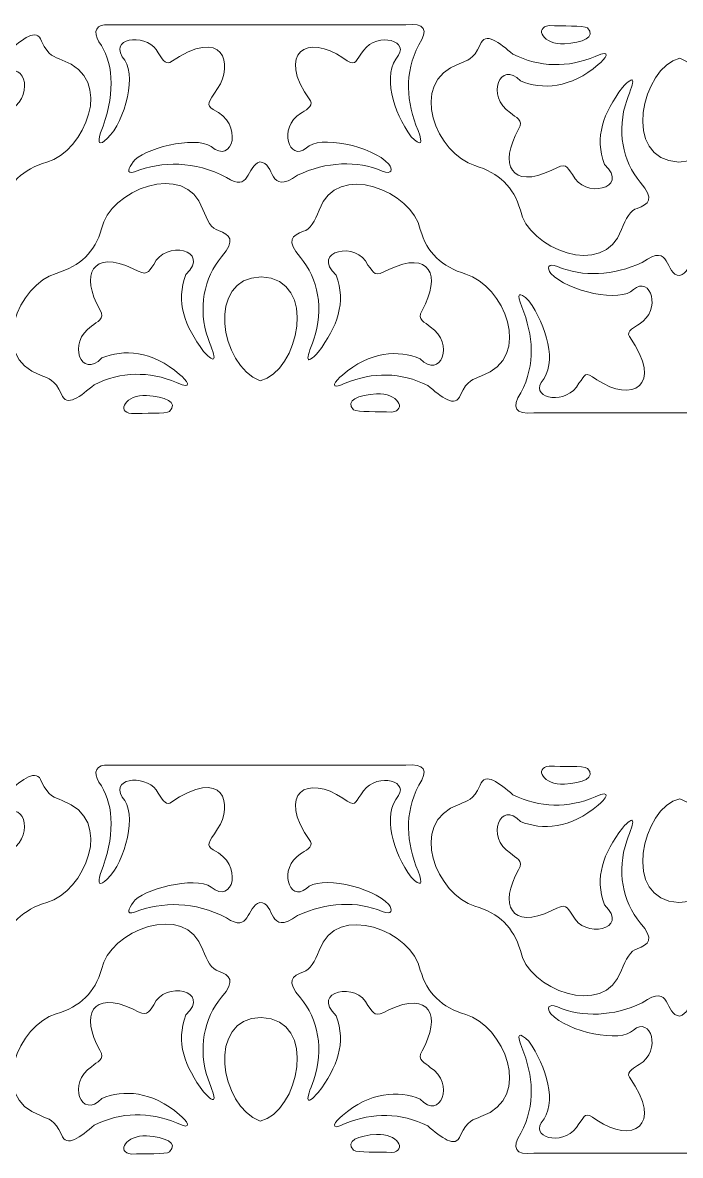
# Model space of a CAD drawing. Header units: centimetres. Extents: x -120 to 120, y -26 to 26.
# Drawn here: x 32.3 to 62.4, y -25.9 to 25.9 of the extents above; entities that cross this region are included whole.
import ezdxf

# ---------------------------------------------------------------- set-up
doc = ezdxf.new("R2010")
doc.units = ezdxf.units.CM
doc.header["$MEASUREMENT"] = 0
doc.layers.add('layer 1', color=7, linetype='Continuous')

msp = doc.modelspace()

# ---------------------------------------------------------------- linework, layer by layer
at = {"layer": 'layer 1', "color": 114, "lineweight": 9}
for points, knots in [([(26.50008, 22.47562), (26.96903, 21.1006), (26.69496, 19.69174), (25.87952, 18.72826), (25.87952, 18.72826), (25.21614, 17.95389), (25.5031, 17.73235), (26.01758, 17.53562), (26.01758, 17.53562), (26.33195, 17.46063), (26.55012, 17.05778), (26.74133, 16.56311), (26.74133, 16.56311), (27.51466, 14.28228), (31.05337, 15.71296), (31.37133, 17.45812), (31.37133, 17.45812), (31.68429, 18.52005), (32.33919, 19.15897), (33.45258, 19.49062), (33.45258, 19.49062), (35.14327, 19.9707), (36.62302, 23.29024), (34.14508, 24.15562), (34.14508, 24.15562), (33.79008, 24.31812), (33.53848, 24.31592), (33.20633, 25.01312), (33.20633, 25.01312), (32.98916, 25.66292), (32.32112, 25.09531), (31.71095, 24.5859), (31.71095, 24.5859), (30.46881, 23.97175), (29.21131, 23.96243), (27.93845, 24.4809), (27.93845, 24.4809), (27.12794, 24.87677), (27.48281, 24.34712), (27.80469, 24.11233), (27.80469, 24.11233), (29.05336, 23.01915), (30.38086, 22.94934), (31.36258, 23.36062), (31.36258, 23.36062), (32.30325, 24.36645), (32.97134, 22.6408), (31.82758, 21.90812), (31.82758, 21.90812), (31.60008, 21.67354), (31.17805, 21.60927), (31.45008, 21.15062), (31.45008, 21.15062), (32.35622, 19.56162), (31.81508, 18.38062), (29.92508, 19.28312), (29.92508, 19.28312), (29.24613, 19.6523), (29.27758, 19.45062), (28.97633, 19.07937), (28.97633, 19.07937), (28.49706, 17.95847), (26.32322, 18.41382), (27.51508, 19.54312), (27.51508, 19.54312), (27.98723, 20.79749), (27.57663, 21.89616), (26.70008, 23.06062), (26.70008, 23.06062), (26.11006, 23.69369), (26.1044, 23.46052), (26.50008, 22.47562)], [0, 0, 0, 0, 0.05263158, 0.05263158, 0.05263158, 0.05263158, 0.10526316, 0.10526316, 0.10526316, 0.10526316, 0.15789474, 0.15789474, 0.15789474, 0.15789474, 0.21052632, 0.21052632, 0.21052632, 0.21052632, 0.26315789, 0.26315789, 0.26315789, 0.26315789, 0.31578947, 0.31578947, 0.31578947, 0.31578947, 0.36842105, 0.36842105, 0.36842105, 0.36842105, 0.42105263, 0.42105263, 0.42105263, 0.42105263, 0.47368421, 0.47368421, 0.47368421, 0.47368421, 0.52631579, 0.52631579, 0.52631579, 0.52631579, 0.57894737, 0.57894737, 0.57894737, 0.57894737, 0.63157895, 0.63157895, 0.63157895, 0.63157895, 0.68421053, 0.68421053, 0.68421053, 0.68421053, 0.73684211, 0.73684211, 0.73684211, 0.73684211, 0.78947368, 0.78947368, 0.78947368, 0.78947368, 0.84210526, 0.84210526, 0.84210526, 0.84210526, 0.89473684, 0.89473684, 0.89473684, 0.89473684, 1, 1, 1, 1]), ([(50.44134, 20.93049), (50.68439, 20.29746), (50.58503, 20.19515), (50.11759, 20.64924), (50.11759, 20.64924), (49.30559, 21.78264), (48.78074, 23.49105), (49.54759, 24.37924), (49.54759, 24.37924), (50.01397, 25.13406), (48.36334, 25.45366), (47.82519, 24.41758), (47.82519, 24.41758), (47.50509, 24.05174), (47.62129, 23.82969), (46.99884, 24.25674), (46.99884, 24.25674), (45.41601, 25.34269), (43.90054, 24.55298), (45.51009, 22.28799), (45.51009, 22.28799), (45.67733, 22.04085), (45.24508, 21.83173), (45.06259, 21.71674), (45.06259, 21.71674), (44.01281, 21.05524), (44.53791, 19.47833), (45.33009, 20.13424), (45.33009, 20.13424), (45.87768, 20.75275), (48.35095, 20.22485), (49.10259, 19.39674), (49.10259, 19.39674), (49.2988, 19.15396), (49.24666, 18.90259), (48.80509, 19.07924), (48.80509, 19.07924), (47.6555, 19.56367), (46.24793, 19.52136), (44.92759, 18.89174), (44.92759, 18.89174), (43.5483, 17.91786), (43.93542, 19.47322), (43.19759, 19.49674), (43.19759, 19.49674), (42.57737, 19.30015), (42.74043, 18.06136), (41.67509, 18.78924), (41.67509, 18.78924), (40.19478, 19.55052), (38.74966, 19.54428), (37.46759, 19.04674), (37.46759, 19.04674), (37.0563, 18.92967), (37.17227, 19.19088), (37.40009, 19.49674), (37.40009, 19.49674), (37.78928, 20.08193), (40.21817, 20.72543), (40.97009, 20.19549), (40.97009, 20.19549), (41.95628, 19.3396), (42.49588, 21.24718), (41.06259, 21.89424), (41.06259, 21.89424), (40.73996, 22.12432), (40.81943, 22.19253), (41.26634, 22.85674), (41.26634, 22.85674), (41.99684, 23.94242), (41.57294, 25.76924), (39.07259, 24.03924), (39.07259, 24.03924), (38.86712, 23.95564), (38.70884, 24.24049), (38.54509, 24.49299), (38.54509, 24.49299), (38.17306, 25.32256), (36.34765, 25.298), (36.89259, 24.30674), (36.89259, 24.30674), (37.62192, 23.59118), (37.04836, 21.36806), (36.20759, 20.56174), (36.20759, 20.56174), (35.85065, 20.22887), (35.75149, 20.31637), (35.91009, 20.82424), (35.91009, 20.82424), (36.56062, 22.49228), (36.53106, 23.88716), (35.94259, 24.82174), (35.94259, 24.82174), (35.58967, 25.28496), (35.59059, 25.73276), (36.09259, 25.76924), (36.09259, 25.76924), (36.09259, 25.76924), (49.88033, 25.76924), (49.88033, 25.76924), (49.88033, 25.76924), (50.74164, 25.86629), (50.93132, 25.52705), (50.47509, 24.85424), (50.47509, 24.85424), (49.79895, 23.54217), (49.90169, 22.23495), (50.44134, 20.93049)], [0, 0, 0, 0, 0.03571429, 0.03571429, 0.03571429, 0.03571429, 0.07142857, 0.07142857, 0.07142857, 0.07142857, 0.10714286, 0.10714286, 0.10714286, 0.10714286, 0.14285714, 0.14285714, 0.14285714, 0.14285714, 0.17857143, 0.17857143, 0.17857143, 0.17857143, 0.21428571, 0.21428571, 0.21428571, 0.21428571, 0.25, 0.25, 0.25, 0.25, 0.28571429, 0.28571429, 0.28571429, 0.28571429, 0.32142857, 0.32142857, 0.32142857, 0.32142857, 0.35714286, 0.35714286, 0.35714286, 0.35714286, 0.39285714, 0.39285714, 0.39285714, 0.39285714, 0.42857143, 0.42857143, 0.42857143, 0.42857143, 0.46428571, 0.46428571, 0.46428571, 0.46428571, 0.5, 0.5, 0.5, 0.5, 0.53571429, 0.53571429, 0.53571429, 0.53571429, 0.57142857, 0.57142857, 0.57142857, 0.57142857, 0.60714286, 0.60714286, 0.60714286, 0.60714286, 0.64285714, 0.64285714, 0.64285714, 0.64285714, 0.67857143, 0.67857143, 0.67857143, 0.67857143, 0.71428571, 0.71428571, 0.71428571, 0.71428571, 0.75, 0.75, 0.75, 0.75, 0.78571429, 0.78571429, 0.78571429, 0.78571429, 0.82142857, 0.82142857, 0.82142857, 0.82142857, 0.85714286, 0.85714286, 0.85714286, 0.85714286, 0.89285714, 0.89285714, 0.89285714, 0.89285714, 0.92857143, 0.92857143, 0.92857143, 0.92857143, 1, 1, 1, 1]), ([(59.9937, 22.31311), (59.52475, 20.93809), (59.79882, 19.52923), (60.61426, 18.56575), (60.61426, 18.56575), (61.27764, 17.79138), (60.99068, 17.56984), (60.4762, 17.37311), (60.4762, 17.37311), (60.16183, 17.29812), (59.94366, 16.89527), (59.75245, 16.4006), (59.75245, 16.4006), (58.97912, 14.11977), (55.44041, 15.55045), (55.12245, 17.29561), (55.12245, 17.29561), (54.80949, 18.35754), (54.15459, 18.99646), (53.0412, 19.32811), (53.0412, 19.32811), (51.35051, 19.80819), (49.87076, 23.12773), (52.3487, 23.99311), (52.3487, 23.99311), (52.7037, 24.15561), (52.9553, 24.15341), (53.28745, 24.85061), (53.28745, 24.85061), (53.50462, 25.50041), (54.17266, 24.9328), (54.78283, 24.42339), (54.78283, 24.42339), (56.02497, 23.80924), (57.28247, 23.79992), (58.55533, 24.31839), (58.55533, 24.31839), (59.36584, 24.71426), (59.01097, 24.18461), (58.68909, 23.94982), (58.68909, 23.94982), (57.44042, 22.85664), (56.11292, 22.78683), (55.1312, 23.19811), (55.1312, 23.19811), (54.19053, 24.20394), (53.52244, 22.47829), (54.6662, 21.74561), (54.6662, 21.74561), (54.8937, 21.51103), (55.31573, 21.44676), (55.0437, 20.98811), (55.0437, 20.98811), (54.13756, 19.39911), (54.6787, 18.21811), (56.5687, 19.12061), (56.5687, 19.12061), (57.24765, 19.48979), (57.2162, 19.28811), (57.51745, 18.91686), (57.51745, 18.91686), (57.99672, 17.79596), (60.17056, 18.25131), (58.9787, 19.38061), (58.9787, 19.38061), (58.50655, 20.63498), (58.91715, 21.73365), (59.7937, 22.89811), (59.7937, 22.89811), (60.38372, 23.53118), (60.38938, 23.29801), (59.9937, 22.31311)], [0, 0, 0, 0, 0.05263158, 0.05263158, 0.05263158, 0.05263158, 0.10526316, 0.10526316, 0.10526316, 0.10526316, 0.15789474, 0.15789474, 0.15789474, 0.15789474, 0.21052632, 0.21052632, 0.21052632, 0.21052632, 0.26315789, 0.26315789, 0.26315789, 0.26315789, 0.31578947, 0.31578947, 0.31578947, 0.31578947, 0.36842105, 0.36842105, 0.36842105, 0.36842105, 0.42105263, 0.42105263, 0.42105263, 0.42105263, 0.47368421, 0.47368421, 0.47368421, 0.47368421, 0.52631579, 0.52631579, 0.52631579, 0.52631579, 0.57894737, 0.57894737, 0.57894737, 0.57894737, 0.63157895, 0.63157895, 0.63157895, 0.63157895, 0.68421053, 0.68421053, 0.68421053, 0.68421053, 0.73684211, 0.73684211, 0.73684211, 0.73684211, 0.78947368, 0.78947368, 0.78947368, 0.78947368, 0.84210526, 0.84210526, 0.84210526, 0.84210526, 0.89473684, 0.89473684, 0.89473684, 0.89473684, 1, 1, 1, 1]), ([(58.19198, 25.6269), (58.60602, 25.20277), (57.97343, 24.95013), (57.13698, 24.89941), (57.13698, 24.89941), (56.18872, 24.84191), (55.72432, 25.64799), (56.44698, 25.7294), (56.44698, 25.7294), (57.02865, 25.69523), (58.01692, 25.75094), (58.19198, 25.6269)], [0, 0, 0, 0, 0.25, 0.25, 0.25, 0.25, 0.5, 0.5, 0.5, 0.5, 1, 1, 1, 1]), ([(62.42182, 24.2392), (64.28451, 23.55905), (64.89432, 19.5142), (62.38432, 19.49171), (62.38432, 19.49171), (59.7135, 19.573), (60.68358, 23.85135), (62.42182, 24.2392)], [0, 0, 0, 0, 0.33333333, 0.33333333, 0.33333333, 0.33333333, 1, 1, 1, 1]), ([(40.8262, 11.41528), (40.35725, 12.7903), (40.63132, 14.19916), (41.44676, 15.16264), (41.44676, 15.16264), (42.11014, 15.93701), (41.82318, 16.15855), (41.3087, 16.35528), (41.3087, 16.35528), (40.99433, 16.43027), (40.77616, 16.83312), (40.58495, 17.32779), (40.58495, 17.32779), (39.81162, 19.60862), (36.27291, 18.17794), (35.95495, 16.43278), (35.95495, 16.43278), (35.64199, 15.37085), (34.98709, 14.73193), (33.8737, 14.40028), (33.8737, 14.40028), (32.18301, 13.9202), (30.70326, 10.60066), (33.1812, 9.73528), (33.1812, 9.73528), (33.5362, 9.57278), (33.7878, 9.57498), (34.11995, 8.87778), (34.11995, 8.87778), (34.33712, 8.22798), (35.00516, 8.79559), (35.61533, 9.305), (35.61533, 9.305), (36.85747, 9.91915), (38.11497, 9.92847), (39.38783, 9.41), (39.38783, 9.41), (40.19834, 9.01413), (39.84347, 9.54378), (39.52159, 9.77857), (39.52159, 9.77857), (38.27292, 10.87175), (36.94542, 10.94156), (35.9637, 10.53028), (35.9637, 10.53028), (35.02303, 9.52445), (34.35494, 11.2501), (35.4987, 11.98278), (35.4987, 11.98278), (35.7262, 12.21736), (36.14823, 12.28163), (35.8762, 12.74028), (35.8762, 12.74028), (34.97006, 14.32928), (35.5112, 15.51028), (37.4012, 14.60778), (37.4012, 14.60778), (38.08015, 14.2386), (38.0487, 14.44028), (38.34995, 14.81153), (38.34995, 14.81153), (38.82922, 15.93243), (41.00306, 15.47708), (39.8112, 14.34778), (39.8112, 14.34778), (39.33905, 13.09341), (39.74965, 11.99474), (40.6262, 10.83028), (40.6262, 10.83028), (41.21622, 10.19721), (41.22188, 10.43038), (40.8262, 11.41528)], [0, 0, 0, 0, 0.05263158, 0.05263158, 0.05263158, 0.05263158, 0.10526316, 0.10526316, 0.10526316, 0.10526316, 0.15789474, 0.15789474, 0.15789474, 0.15789474, 0.21052632, 0.21052632, 0.21052632, 0.21052632, 0.26315789, 0.26315789, 0.26315789, 0.26315789, 0.31578947, 0.31578947, 0.31578947, 0.31578947, 0.36842105, 0.36842105, 0.36842105, 0.36842105, 0.42105263, 0.42105263, 0.42105263, 0.42105263, 0.47368421, 0.47368421, 0.47368421, 0.47368421, 0.52631579, 0.52631579, 0.52631579, 0.52631579, 0.57894737, 0.57894737, 0.57894737, 0.57894737, 0.63157895, 0.63157895, 0.63157895, 0.63157895, 0.68421053, 0.68421053, 0.68421053, 0.68421053, 0.73684211, 0.73684211, 0.73684211, 0.73684211, 0.78947368, 0.78947368, 0.78947368, 0.78947368, 0.84210526, 0.84210526, 0.84210526, 0.84210526, 0.89473684, 0.89473684, 0.89473684, 0.89473684, 1, 1, 1, 1]), ([(45.67257, 11.38277), (46.14152, 12.75779), (45.86745, 14.16665), (45.05201, 15.13013), (45.05201, 15.13013), (44.38863, 15.9045), (44.67559, 16.12604), (45.19007, 16.32277), (45.19007, 16.32277), (45.50444, 16.39776), (45.72261, 16.80061), (45.91382, 17.29528), (45.91382, 17.29528), (46.68715, 19.57611), (50.22586, 18.14543), (50.54382, 16.40027), (50.54382, 16.40027), (50.85678, 15.33834), (51.51168, 14.69942), (52.62507, 14.36777), (52.62507, 14.36777), (54.31576, 13.88769), (55.79551, 10.56815), (53.31757, 9.70277), (53.31757, 9.70277), (52.96257, 9.54027), (52.71097, 9.54247), (52.37882, 8.84527), (52.37882, 8.84527), (52.16165, 8.19547), (51.49361, 8.76308), (50.88344, 9.27249), (50.88344, 9.27249), (49.6413, 9.88664), (48.3838, 9.89596), (47.11094, 9.37749), (47.11094, 9.37749), (46.30043, 8.98162), (46.6553, 9.51127), (46.97718, 9.74606), (46.97718, 9.74606), (48.22585, 10.83924), (49.55335, 10.90905), (50.53507, 10.49777), (50.53507, 10.49777), (51.47574, 9.49194), (52.14383, 11.21759), (51.00007, 11.95027), (51.00007, 11.95027), (50.77257, 12.18485), (50.35054, 12.24912), (50.62257, 12.70777), (50.62257, 12.70777), (51.52871, 14.29677), (50.98757, 15.47777), (49.09757, 14.57527), (49.09757, 14.57527), (48.41862, 14.20609), (48.45007, 14.40777), (48.14882, 14.77902), (48.14882, 14.77902), (47.66955, 15.89992), (45.49571, 15.44457), (46.68757, 14.31527), (46.68757, 14.31527), (47.15972, 13.0609), (46.74912, 11.96223), (45.87257, 10.79777), (45.87257, 10.79777), (45.28255, 10.1647), (45.27689, 10.39787), (45.67257, 11.38277)], [0, 0, 0, 0, 0.05263158, 0.05263158, 0.05263158, 0.05263158, 0.10526316, 0.10526316, 0.10526316, 0.10526316, 0.15789474, 0.15789474, 0.15789474, 0.15789474, 0.21052632, 0.21052632, 0.21052632, 0.21052632, 0.26315789, 0.26315789, 0.26315789, 0.26315789, 0.31578947, 0.31578947, 0.31578947, 0.31578947, 0.36842105, 0.36842105, 0.36842105, 0.36842105, 0.42105263, 0.42105263, 0.42105263, 0.42105263, 0.47368421, 0.47368421, 0.47368421, 0.47368421, 0.52631579, 0.52631579, 0.52631579, 0.52631579, 0.57894737, 0.57894737, 0.57894737, 0.57894737, 0.63157895, 0.63157895, 0.63157895, 0.63157895, 0.68421053, 0.68421053, 0.68421053, 0.68421053, 0.73684211, 0.73684211, 0.73684211, 0.73684211, 0.78947368, 0.78947368, 0.78947368, 0.78947368, 0.84210526, 0.84210526, 0.84210526, 0.84210526, 0.89473684, 0.89473684, 0.89473684, 0.89473684, 1, 1, 1, 1]), ([(55.18613, 12.86281), (54.94308, 13.49584), (55.04244, 13.59815), (55.50988, 13.14406), (55.50988, 13.14406), (56.32188, 12.01066), (56.84673, 10.30225), (56.07988, 9.41406), (56.07988, 9.41406), (55.6135, 8.65924), (57.26413, 8.33964), (57.80228, 9.37572), (57.80228, 9.37572), (58.12238, 9.74156), (58.00618, 9.96361), (58.62863, 9.53656), (58.62863, 9.53656), (60.21146, 8.45061), (61.72693, 9.24032), (60.11738, 11.50531), (60.11738, 11.50531), (59.95014, 11.75245), (60.38239, 11.96157), (60.56488, 12.07656), (60.56488, 12.07656), (61.61466, 12.73806), (61.08956, 14.31497), (60.29738, 13.65906), (60.29738, 13.65906), (59.74979, 13.04055), (57.27652, 13.56845), (56.52488, 14.39656), (56.52488, 14.39656), (56.32867, 14.63934), (56.38081, 14.89071), (56.82238, 14.71406), (56.82238, 14.71406), (57.97197, 14.22963), (59.37954, 14.27194), (60.69988, 14.90156), (60.69988, 14.90156), (62.07917, 15.87544), (61.69205, 14.32008), (62.42988, 14.29656), (62.42988, 14.29656), (63.0501, 14.49315), (62.88704, 15.73194), (63.95238, 15.00406), (63.95238, 15.00406), (65.43269, 14.24278), (66.87781, 14.24902), (68.15988, 14.74656), (68.15988, 14.74656), (68.57117, 14.86363), (68.4552, 14.60242), (68.22738, 14.29656), (68.22738, 14.29656), (67.83819, 13.71137), (65.4093, 13.06787), (64.65738, 13.59781), (64.65738, 13.59781), (63.67119, 14.4537), (63.13159, 12.54612), (64.56488, 11.89906), (64.56488, 11.89906), (64.88751, 11.66898), (64.80804, 11.60077), (64.36113, 10.93656), (64.36113, 10.93656), (63.63063, 9.85088), (64.05453, 8.02406), (66.55488, 9.75406), (66.55488, 9.75406), (66.76035, 9.83766), (66.91863, 9.55281), (67.08238, 9.30031), (67.08238, 9.30031), (67.45441, 8.47074), (69.27982, 8.4953), (68.73488, 9.48656), (68.73488, 9.48656), (68.00555, 10.20212), (68.57911, 12.42524), (69.41988, 13.23156), (69.41988, 13.23156), (69.77682, 13.56443), (69.87598, 13.47693), (69.71738, 12.96906), (69.71738, 12.96906), (69.06685, 11.30102), (69.09641, 9.90614), (69.68488, 8.97156), (69.68488, 8.97156), (70.0378, 8.50834), (70.03688, 8.06054), (69.53488, 8.02406), (69.53488, 8.02406), (69.53488, 8.02406), (55.74714, 8.02406), (55.74714, 8.02406), (55.74714, 8.02406), (54.88583, 7.92701), (54.69615, 8.26625), (55.15238, 8.93906), (55.15238, 8.93906), (55.82852, 10.25113), (55.72578, 11.55835), (55.18613, 12.86281)], [0, 0, 0, 0, 0.03571429, 0.03571429, 0.03571429, 0.03571429, 0.07142857, 0.07142857, 0.07142857, 0.07142857, 0.10714286, 0.10714286, 0.10714286, 0.10714286, 0.14285714, 0.14285714, 0.14285714, 0.14285714, 0.17857143, 0.17857143, 0.17857143, 0.17857143, 0.21428571, 0.21428571, 0.21428571, 0.21428571, 0.25, 0.25, 0.25, 0.25, 0.28571429, 0.28571429, 0.28571429, 0.28571429, 0.32142857, 0.32142857, 0.32142857, 0.32142857, 0.35714286, 0.35714286, 0.35714286, 0.35714286, 0.39285714, 0.39285714, 0.39285714, 0.39285714, 0.42857143, 0.42857143, 0.42857143, 0.42857143, 0.46428571, 0.46428571, 0.46428571, 0.46428571, 0.5, 0.5, 0.5, 0.5, 0.53571429, 0.53571429, 0.53571429, 0.53571429, 0.57142857, 0.57142857, 0.57142857, 0.57142857, 0.60714286, 0.60714286, 0.60714286, 0.60714286, 0.64285714, 0.64285714, 0.64285714, 0.64285714, 0.67857143, 0.67857143, 0.67857143, 0.67857143, 0.71428571, 0.71428571, 0.71428571, 0.71428571, 0.75, 0.75, 0.75, 0.75, 0.78571429, 0.78571429, 0.78571429, 0.78571429, 0.82142857, 0.82142857, 0.82142857, 0.82142857, 0.85714286, 0.85714286, 0.85714286, 0.85714286, 0.89285714, 0.89285714, 0.89285714, 0.89285714, 0.92857143, 0.92857143, 0.92857143, 0.92857143, 1, 1, 1, 1]), ([(43.21694, 9.48921), (41.35425, 10.16936), (40.74444, 14.21421), (43.25444, 14.2367), (43.25444, 14.2367), (45.92526, 14.15541), (44.95518, 9.87706), (43.21694, 9.48921)], [0, 0, 0, 0, 0.33333333, 0.33333333, 0.33333333, 0.33333333, 1, 1, 1, 1]), ([(39.06823, 8.0865), (39.48227, 8.51063), (38.84968, 8.76327), (38.01323, 8.81399), (38.01323, 8.81399), (37.06497, 8.87149), (36.60057, 8.06541), (37.32323, 7.984), (37.32323, 7.984), (37.9049, 8.01817), (38.89317, 7.96246), (39.06823, 8.0865)], [0, 0, 0, 0, 0.25, 0.25, 0.25, 0.25, 0.5, 0.5, 0.5, 0.5, 1, 1, 1, 1]), ([(47.48952, 8.15899), (47.07548, 8.58312), (47.70807, 8.83576), (48.54452, 8.88648), (48.54452, 8.88648), (49.49278, 8.94398), (49.95718, 8.1379), (49.23452, 8.05649), (49.23452, 8.05649), (48.65285, 8.09066), (47.66458, 8.03495), (47.48952, 8.15899)], [0, 0, 0, 0, 0.25, 0.25, 0.25, 0.25, 0.5, 0.5, 0.5, 0.5, 1, 1, 1, 1])]:
    msp.add_open_spline(points, degree=3, knots=knots, dxfattribs=at)
at = {"layer": 'layer 1', "color": 177, "lineweight": 9}
for points, knots in [([(26.50007, -11.39106), (26.96902, -12.76608), (26.69495, -14.17494), (25.87951, -15.13842), (25.87951, -15.13842), (25.21613, -15.91279), (25.50309, -16.13433), (26.01757, -16.33106), (26.01757, -16.33106), (26.33194, -16.40605), (26.55011, -16.8089), (26.74132, -17.30357), (26.74132, -17.30357), (27.51465, -19.5844), (31.05336, -18.15372), (31.37132, -16.40856), (31.37132, -16.40856), (31.68428, -15.34663), (32.33918, -14.70771), (33.45257, -14.37606), (33.45257, -14.37606), (35.14326, -13.89598), (36.62301, -10.57644), (34.14507, -9.71106), (34.14507, -9.71106), (33.79007, -9.54856), (33.53847, -9.55076), (33.20632, -8.85356), (33.20632, -8.85356), (32.98915, -8.20376), (32.32111, -8.77137), (31.71094, -9.28078), (31.71094, -9.28078), (30.4688, -9.89493), (29.2113, -9.90425), (27.93844, -9.38578), (27.93844, -9.38578), (27.12793, -8.98991), (27.4828, -9.51956), (27.80468, -9.75435), (27.80468, -9.75435), (29.05335, -10.84753), (30.38085, -10.91734), (31.36257, -10.50606), (31.36257, -10.50606), (32.30324, -9.50023), (32.97133, -11.22588), (31.82757, -11.95856), (31.82757, -11.95856), (31.60007, -12.19314), (31.17804, -12.25741), (31.45007, -12.71606), (31.45007, -12.71606), (32.35621, -14.30506), (31.81507, -15.48606), (29.92507, -14.58356), (29.92507, -14.58356), (29.24612, -14.21438), (29.27757, -14.41606), (28.97632, -14.78731), (28.97632, -14.78731), (28.49705, -15.90821), (26.32321, -15.45286), (27.51507, -14.32356), (27.51507, -14.32356), (27.98722, -13.06919), (27.57662, -11.97052), (26.70007, -10.80606), (26.70007, -10.80606), (26.11005, -10.17299), (26.10439, -10.40616), (26.50007, -11.39106)], [0, 0, 0, 0, 0.05263158, 0.05263158, 0.05263158, 0.05263158, 0.10526316, 0.10526316, 0.10526316, 0.10526316, 0.15789474, 0.15789474, 0.15789474, 0.15789474, 0.21052632, 0.21052632, 0.21052632, 0.21052632, 0.26315789, 0.26315789, 0.26315789, 0.26315789, 0.31578947, 0.31578947, 0.31578947, 0.31578947, 0.36842105, 0.36842105, 0.36842105, 0.36842105, 0.42105263, 0.42105263, 0.42105263, 0.42105263, 0.47368421, 0.47368421, 0.47368421, 0.47368421, 0.52631579, 0.52631579, 0.52631579, 0.52631579, 0.57894737, 0.57894737, 0.57894737, 0.57894737, 0.63157895, 0.63157895, 0.63157895, 0.63157895, 0.68421053, 0.68421053, 0.68421053, 0.68421053, 0.73684211, 0.73684211, 0.73684211, 0.73684211, 0.78947368, 0.78947368, 0.78947368, 0.78947368, 0.84210526, 0.84210526, 0.84210526, 0.84210526, 0.89473684, 0.89473684, 0.89473684, 0.89473684, 1, 1, 1, 1]), ([(50.44133, -12.93619), (50.68438, -13.56922), (50.58502, -13.67153), (50.11758, -13.21744), (50.11758, -13.21744), (49.30558, -12.08404), (48.78073, -10.37563), (49.54758, -9.48744), (49.54758, -9.48744), (50.01396, -8.73262), (48.36333, -8.41302), (47.82518, -9.4491), (47.82518, -9.4491), (47.50508, -9.81494), (47.62128, -10.03699), (46.99883, -9.60994), (46.99883, -9.60994), (45.416, -8.52399), (43.90053, -9.3137), (45.51008, -11.57869), (45.51008, -11.57869), (45.67732, -11.82583), (45.24507, -12.03495), (45.06258, -12.14994), (45.06258, -12.14994), (44.0128, -12.81144), (44.5379, -14.38835), (45.33008, -13.73244), (45.33008, -13.73244), (45.87767, -13.11393), (48.35094, -13.64183), (49.10258, -14.46994), (49.10258, -14.46994), (49.29879, -14.71272), (49.24665, -14.96409), (48.80508, -14.78744), (48.80508, -14.78744), (47.65549, -14.30301), (46.24792, -14.34532), (44.92758, -14.97494), (44.92758, -14.97494), (43.54829, -15.94882), (43.93541, -14.39346), (43.19758, -14.36994), (43.19758, -14.36994), (42.57736, -14.56653), (42.74042, -15.80532), (41.67508, -15.07744), (41.67508, -15.07744), (40.19477, -14.31616), (38.74965, -14.3224), (37.46758, -14.81994), (37.46758, -14.81994), (37.05629, -14.93701), (37.17226, -14.6758), (37.40008, -14.36994), (37.40008, -14.36994), (37.78927, -13.78475), (40.21816, -13.14125), (40.97008, -13.67119), (40.97008, -13.67119), (41.95627, -14.52708), (42.49587, -12.6195), (41.06258, -11.97244), (41.06258, -11.97244), (40.73995, -11.74236), (40.81942, -11.67415), (41.26633, -11.00994), (41.26633, -11.00994), (41.99683, -9.92426), (41.57293, -8.09744), (39.07258, -9.82744), (39.07258, -9.82744), (38.86711, -9.91104), (38.70883, -9.62619), (38.54508, -9.37369), (38.54508, -9.37369), (38.17305, -8.54412), (36.34764, -8.56868), (36.89258, -9.55994), (36.89258, -9.55994), (37.62191, -10.2755), (37.04835, -12.49862), (36.20758, -13.30494), (36.20758, -13.30494), (35.85064, -13.63781), (35.75148, -13.55031), (35.91008, -13.04244), (35.91008, -13.04244), (36.56061, -11.3744), (36.53105, -9.97952), (35.94258, -9.04494), (35.94258, -9.04494), (35.58966, -8.58172), (35.59058, -8.13392), (36.09258, -8.09744), (36.09258, -8.09744), (36.09258, -8.09744), (49.88032, -8.09744), (49.88032, -8.09744), (49.88032, -8.09744), (50.74163, -8.00039), (50.93131, -8.33963), (50.47508, -9.01244), (50.47508, -9.01244), (49.79894, -10.32451), (49.90168, -11.63173), (50.44133, -12.93619)], [0, 0, 0, 0, 0.03571429, 0.03571429, 0.03571429, 0.03571429, 0.07142857, 0.07142857, 0.07142857, 0.07142857, 0.10714286, 0.10714286, 0.10714286, 0.10714286, 0.14285714, 0.14285714, 0.14285714, 0.14285714, 0.17857143, 0.17857143, 0.17857143, 0.17857143, 0.21428571, 0.21428571, 0.21428571, 0.21428571, 0.25, 0.25, 0.25, 0.25, 0.28571429, 0.28571429, 0.28571429, 0.28571429, 0.32142857, 0.32142857, 0.32142857, 0.32142857, 0.35714286, 0.35714286, 0.35714286, 0.35714286, 0.39285714, 0.39285714, 0.39285714, 0.39285714, 0.42857143, 0.42857143, 0.42857143, 0.42857143, 0.46428571, 0.46428571, 0.46428571, 0.46428571, 0.5, 0.5, 0.5, 0.5, 0.53571429, 0.53571429, 0.53571429, 0.53571429, 0.57142857, 0.57142857, 0.57142857, 0.57142857, 0.60714286, 0.60714286, 0.60714286, 0.60714286, 0.64285714, 0.64285714, 0.64285714, 0.64285714, 0.67857143, 0.67857143, 0.67857143, 0.67857143, 0.71428571, 0.71428571, 0.71428571, 0.71428571, 0.75, 0.75, 0.75, 0.75, 0.78571429, 0.78571429, 0.78571429, 0.78571429, 0.82142857, 0.82142857, 0.82142857, 0.82142857, 0.85714286, 0.85714286, 0.85714286, 0.85714286, 0.89285714, 0.89285714, 0.89285714, 0.89285714, 0.92857143, 0.92857143, 0.92857143, 0.92857143, 1, 1, 1, 1]), ([(58.19197, -8.23978), (58.60601, -8.66391), (57.97342, -8.91655), (57.13697, -8.96727), (57.13697, -8.96727), (56.18871, -9.02477), (55.72431, -8.21869), (56.44697, -8.13728), (56.44697, -8.13728), (57.02864, -8.17145), (58.01691, -8.11574), (58.19197, -8.23978)], [0, 0, 0, 0, 0.25, 0.25, 0.25, 0.25, 0.5, 0.5, 0.5, 0.5, 1, 1, 1, 1]), ([(59.99369, -11.55357), (59.52474, -12.92859), (59.79881, -14.33745), (60.61425, -15.30093), (60.61425, -15.30093), (61.27763, -16.0753), (60.99067, -16.29684), (60.47619, -16.49357), (60.47619, -16.49357), (60.16182, -16.56856), (59.94365, -16.97141), (59.75244, -17.46608), (59.75244, -17.46608), (58.97911, -19.74691), (55.4404, -18.31623), (55.12244, -16.57107), (55.12244, -16.57107), (54.80948, -15.50914), (54.15458, -14.87022), (53.04119, -14.53857), (53.04119, -14.53857), (51.3505, -14.05849), (49.87075, -10.73895), (52.34869, -9.87357), (52.34869, -9.87357), (52.70369, -9.71107), (52.95529, -9.71327), (53.28744, -9.01607), (53.28744, -9.01607), (53.50461, -8.36627), (54.17265, -8.93388), (54.78282, -9.44329), (54.78282, -9.44329), (56.02496, -10.05744), (57.28246, -10.06676), (58.55532, -9.54829), (58.55532, -9.54829), (59.36583, -9.15242), (59.01096, -9.68207), (58.68908, -9.91686), (58.68908, -9.91686), (57.44041, -11.01004), (56.11291, -11.07985), (55.13119, -10.66857), (55.13119, -10.66857), (54.19052, -9.66274), (53.52243, -11.38839), (54.66619, -12.12107), (54.66619, -12.12107), (54.89369, -12.35565), (55.31572, -12.41992), (55.04369, -12.87857), (55.04369, -12.87857), (54.13755, -14.46757), (54.67869, -15.64857), (56.56869, -14.74607), (56.56869, -14.74607), (57.24764, -14.37689), (57.21619, -14.57857), (57.51744, -14.94982), (57.51744, -14.94982), (57.99671, -16.07072), (60.17055, -15.61537), (58.97869, -14.48607), (58.97869, -14.48607), (58.50654, -13.2317), (58.91714, -12.13303), (59.79369, -10.96857), (59.79369, -10.96857), (60.38371, -10.3355), (60.38937, -10.56867), (59.99369, -11.55357)], [0, 0, 0, 0, 0.05263158, 0.05263158, 0.05263158, 0.05263158, 0.10526316, 0.10526316, 0.10526316, 0.10526316, 0.15789474, 0.15789474, 0.15789474, 0.15789474, 0.21052632, 0.21052632, 0.21052632, 0.21052632, 0.26315789, 0.26315789, 0.26315789, 0.26315789, 0.31578947, 0.31578947, 0.31578947, 0.31578947, 0.36842105, 0.36842105, 0.36842105, 0.36842105, 0.42105263, 0.42105263, 0.42105263, 0.42105263, 0.47368421, 0.47368421, 0.47368421, 0.47368421, 0.52631579, 0.52631579, 0.52631579, 0.52631579, 0.57894737, 0.57894737, 0.57894737, 0.57894737, 0.63157895, 0.63157895, 0.63157895, 0.63157895, 0.68421053, 0.68421053, 0.68421053, 0.68421053, 0.73684211, 0.73684211, 0.73684211, 0.73684211, 0.78947368, 0.78947368, 0.78947368, 0.78947368, 0.84210526, 0.84210526, 0.84210526, 0.84210526, 0.89473684, 0.89473684, 0.89473684, 0.89473684, 1, 1, 1, 1]), ([(62.42181, -9.62748), (64.2845, -10.30763), (64.89431, -14.35248), (62.38431, -14.37497), (62.38431, -14.37497), (59.71349, -14.29368), (60.68357, -10.01533), (62.42181, -9.62748)], [0, 0, 0, 0, 0.33333333, 0.33333333, 0.33333333, 0.33333333, 1, 1, 1, 1]), ([(40.82619, -22.4514), (40.35724, -21.07638), (40.63131, -19.66752), (41.44675, -18.70404), (41.44675, -18.70404), (42.11013, -17.92967), (41.82317, -17.70813), (41.30869, -17.5114), (41.30869, -17.5114), (40.99432, -17.43641), (40.77615, -17.03356), (40.58494, -16.53889), (40.58494, -16.53889), (39.81161, -14.25806), (36.2729, -15.68874), (35.95494, -17.4339), (35.95494, -17.4339), (35.64198, -18.49583), (34.98708, -19.13475), (33.87369, -19.4664), (33.87369, -19.4664), (32.183, -19.94648), (30.70325, -23.26602), (33.18119, -24.1314), (33.18119, -24.1314), (33.53619, -24.2939), (33.78779, -24.2917), (34.11994, -24.9889), (34.11994, -24.9889), (34.33711, -25.6387), (35.00515, -25.07109), (35.61532, -24.56168), (35.61532, -24.56168), (36.85746, -23.94753), (38.11496, -23.93821), (39.38782, -24.45668), (39.38782, -24.45668), (40.19833, -24.85255), (39.84346, -24.3229), (39.52158, -24.08811), (39.52158, -24.08811), (38.27291, -22.99493), (36.94541, -22.92512), (35.96369, -23.3364), (35.96369, -23.3364), (35.02302, -24.34223), (34.35493, -22.61658), (35.49869, -21.8839), (35.49869, -21.8839), (35.72619, -21.64932), (36.14822, -21.58505), (35.87619, -21.1264), (35.87619, -21.1264), (34.97005, -19.5374), (35.51119, -18.3564), (37.40119, -19.2589), (37.40119, -19.2589), (38.08014, -19.62808), (38.04869, -19.4264), (38.34994, -19.05515), (38.34994, -19.05515), (38.82921, -17.93425), (41.00305, -18.3896), (39.81119, -19.5189), (39.81119, -19.5189), (39.33904, -20.77327), (39.74964, -21.87194), (40.62619, -23.0364), (40.62619, -23.0364), (41.21621, -23.66947), (41.22187, -23.4363), (40.82619, -22.4514)], [0, 0, 0, 0, 0.05263158, 0.05263158, 0.05263158, 0.05263158, 0.10526316, 0.10526316, 0.10526316, 0.10526316, 0.15789474, 0.15789474, 0.15789474, 0.15789474, 0.21052632, 0.21052632, 0.21052632, 0.21052632, 0.26315789, 0.26315789, 0.26315789, 0.26315789, 0.31578947, 0.31578947, 0.31578947, 0.31578947, 0.36842105, 0.36842105, 0.36842105, 0.36842105, 0.42105263, 0.42105263, 0.42105263, 0.42105263, 0.47368421, 0.47368421, 0.47368421, 0.47368421, 0.52631579, 0.52631579, 0.52631579, 0.52631579, 0.57894737, 0.57894737, 0.57894737, 0.57894737, 0.63157895, 0.63157895, 0.63157895, 0.63157895, 0.68421053, 0.68421053, 0.68421053, 0.68421053, 0.73684211, 0.73684211, 0.73684211, 0.73684211, 0.78947368, 0.78947368, 0.78947368, 0.78947368, 0.84210526, 0.84210526, 0.84210526, 0.84210526, 0.89473684, 0.89473684, 0.89473684, 0.89473684, 1, 1, 1, 1]), ([(45.67256, -22.48391), (46.14151, -21.10889), (45.86744, -19.70003), (45.052, -18.73655), (45.052, -18.73655), (44.38862, -17.96218), (44.67558, -17.74064), (45.19006, -17.54391), (45.19006, -17.54391), (45.50443, -17.46892), (45.7226, -17.06607), (45.91381, -16.5714), (45.91381, -16.5714), (46.68714, -14.29057), (50.22585, -15.72125), (50.54381, -17.46641), (50.54381, -17.46641), (50.85677, -18.52834), (51.51167, -19.16726), (52.62506, -19.49891), (52.62506, -19.49891), (54.31575, -19.97899), (55.7955, -23.29853), (53.31756, -24.16391), (53.31756, -24.16391), (52.96256, -24.32641), (52.71096, -24.32421), (52.37881, -25.02141), (52.37881, -25.02141), (52.16164, -25.67121), (51.4936, -25.1036), (50.88343, -24.59419), (50.88343, -24.59419), (49.64129, -23.98004), (48.38379, -23.97072), (47.11093, -24.48919), (47.11093, -24.48919), (46.30042, -24.88506), (46.65529, -24.35541), (46.97717, -24.12062), (46.97717, -24.12062), (48.22584, -23.02744), (49.55334, -22.95763), (50.53506, -23.36891), (50.53506, -23.36891), (51.47573, -24.37474), (52.14382, -22.64909), (51.00006, -21.91641), (51.00006, -21.91641), (50.77256, -21.68183), (50.35053, -21.61756), (50.62256, -21.15891), (50.62256, -21.15891), (51.5287, -19.56991), (50.98756, -18.38891), (49.09756, -19.29141), (49.09756, -19.29141), (48.41861, -19.66059), (48.45006, -19.45891), (48.14881, -19.08766), (48.14881, -19.08766), (47.66954, -17.96676), (45.4957, -18.42211), (46.68756, -19.55141), (46.68756, -19.55141), (47.15971, -20.80578), (46.74911, -21.90445), (45.87256, -23.06891), (45.87256, -23.06891), (45.28254, -23.70198), (45.27688, -23.46881), (45.67256, -22.48391)], [0, 0, 0, 0, 0.05263158, 0.05263158, 0.05263158, 0.05263158, 0.10526316, 0.10526316, 0.10526316, 0.10526316, 0.15789474, 0.15789474, 0.15789474, 0.15789474, 0.21052632, 0.21052632, 0.21052632, 0.21052632, 0.26315789, 0.26315789, 0.26315789, 0.26315789, 0.31578947, 0.31578947, 0.31578947, 0.31578947, 0.36842105, 0.36842105, 0.36842105, 0.36842105, 0.42105263, 0.42105263, 0.42105263, 0.42105263, 0.47368421, 0.47368421, 0.47368421, 0.47368421, 0.52631579, 0.52631579, 0.52631579, 0.52631579, 0.57894737, 0.57894737, 0.57894737, 0.57894737, 0.63157895, 0.63157895, 0.63157895, 0.63157895, 0.68421053, 0.68421053, 0.68421053, 0.68421053, 0.73684211, 0.73684211, 0.73684211, 0.73684211, 0.78947368, 0.78947368, 0.78947368, 0.78947368, 0.84210526, 0.84210526, 0.84210526, 0.84210526, 0.89473684, 0.89473684, 0.89473684, 0.89473684, 1, 1, 1, 1]), ([(55.18612, -21.00387), (54.94307, -20.37084), (55.04243, -20.26853), (55.50987, -20.72262), (55.50987, -20.72262), (56.32187, -21.85602), (56.84672, -23.56443), (56.07987, -24.45262), (56.07987, -24.45262), (55.61349, -25.20744), (57.26412, -25.52704), (57.80227, -24.49096), (57.80227, -24.49096), (58.12237, -24.12512), (58.00617, -23.90307), (58.62862, -24.33012), (58.62862, -24.33012), (60.21145, -25.41607), (61.72692, -24.62636), (60.11737, -22.36137), (60.11737, -22.36137), (59.95013, -22.11423), (60.38238, -21.90511), (60.56487, -21.79012), (60.56487, -21.79012), (61.61465, -21.12862), (61.08955, -19.55171), (60.29737, -20.20762), (60.29737, -20.20762), (59.74978, -20.82613), (57.27651, -20.29823), (56.52487, -19.47012), (56.52487, -19.47012), (56.32866, -19.22734), (56.3808, -18.97597), (56.82237, -19.15262), (56.82237, -19.15262), (57.97196, -19.63705), (59.37953, -19.59474), (60.69987, -18.96512), (60.69987, -18.96512), (62.07916, -17.99124), (61.69204, -19.5466), (62.42987, -19.57012), (62.42987, -19.57012), (63.05009, -19.37353), (62.88703, -18.13474), (63.95237, -18.86262), (63.95237, -18.86262), (65.43268, -19.6239), (66.8778, -19.61766), (68.15987, -19.12012), (68.15987, -19.12012), (68.57116, -19.00305), (68.45519, -19.26426), (68.22737, -19.57012), (68.22737, -19.57012), (67.83818, -20.15531), (65.40929, -20.79881), (64.65737, -20.26887), (64.65737, -20.26887), (63.67118, -19.41298), (63.13158, -21.32056), (64.56487, -21.96762), (64.56487, -21.96762), (64.8875, -22.1977), (64.80803, -22.26591), (64.36112, -22.93012), (64.36112, -22.93012), (63.63062, -24.0158), (64.05452, -25.84262), (66.55487, -24.11262), (66.55487, -24.11262), (66.76034, -24.02902), (66.91862, -24.31387), (67.08237, -24.56637), (67.08237, -24.56637), (67.4544, -25.39594), (69.27981, -25.37138), (68.73487, -24.38012), (68.73487, -24.38012), (68.00554, -23.66456), (68.5791, -21.44144), (69.41987, -20.63512), (69.41987, -20.63512), (69.77681, -20.30225), (69.87597, -20.38975), (69.71737, -20.89762), (69.71737, -20.89762), (69.06684, -22.56566), (69.0964, -23.96054), (69.68487, -24.89512), (69.68487, -24.89512), (70.03779, -25.35834), (70.03687, -25.80614), (69.53487, -25.84262), (69.53487, -25.84262), (69.53487, -25.84262), (55.74713, -25.84262), (55.74713, -25.84262), (55.74713, -25.84262), (54.88582, -25.93967), (54.69614, -25.60043), (55.15237, -24.92762), (55.15237, -24.92762), (55.82851, -23.61555), (55.72577, -22.30833), (55.18612, -21.00387)], [0, 0, 0, 0, 0.03571429, 0.03571429, 0.03571429, 0.03571429, 0.07142857, 0.07142857, 0.07142857, 0.07142857, 0.10714286, 0.10714286, 0.10714286, 0.10714286, 0.14285714, 0.14285714, 0.14285714, 0.14285714, 0.17857143, 0.17857143, 0.17857143, 0.17857143, 0.21428571, 0.21428571, 0.21428571, 0.21428571, 0.25, 0.25, 0.25, 0.25, 0.28571429, 0.28571429, 0.28571429, 0.28571429, 0.32142857, 0.32142857, 0.32142857, 0.32142857, 0.35714286, 0.35714286, 0.35714286, 0.35714286, 0.39285714, 0.39285714, 0.39285714, 0.39285714, 0.42857143, 0.42857143, 0.42857143, 0.42857143, 0.46428571, 0.46428571, 0.46428571, 0.46428571, 0.5, 0.5, 0.5, 0.5, 0.53571429, 0.53571429, 0.53571429, 0.53571429, 0.57142857, 0.57142857, 0.57142857, 0.57142857, 0.60714286, 0.60714286, 0.60714286, 0.60714286, 0.64285714, 0.64285714, 0.64285714, 0.64285714, 0.67857143, 0.67857143, 0.67857143, 0.67857143, 0.71428571, 0.71428571, 0.71428571, 0.71428571, 0.75, 0.75, 0.75, 0.75, 0.78571429, 0.78571429, 0.78571429, 0.78571429, 0.82142857, 0.82142857, 0.82142857, 0.82142857, 0.85714286, 0.85714286, 0.85714286, 0.85714286, 0.89285714, 0.89285714, 0.89285714, 0.89285714, 0.92857143, 0.92857143, 0.92857143, 0.92857143, 1, 1, 1, 1]), ([(43.21693, -24.37747), (41.35424, -23.69732), (40.74443, -19.65247), (43.25443, -19.62998), (43.25443, -19.62998), (45.92525, -19.71127), (44.95517, -23.98962), (43.21693, -24.37747)], [0, 0, 0, 0, 0.33333333, 0.33333333, 0.33333333, 0.33333333, 1, 1, 1, 1]), ([(39.06822, -25.78018), (39.48226, -25.35605), (38.84967, -25.10341), (38.01322, -25.05269), (38.01322, -25.05269), (37.06496, -24.99519), (36.60056, -25.80127), (37.32322, -25.88268), (37.32322, -25.88268), (37.90489, -25.84851), (38.89316, -25.90422), (39.06822, -25.78018)], [0, 0, 0, 0, 0.25, 0.25, 0.25, 0.25, 0.5, 0.5, 0.5, 0.5, 1, 1, 1, 1]), ([(47.48951, -25.70769), (47.07547, -25.28356), (47.70806, -25.03092), (48.54451, -24.9802), (48.54451, -24.9802), (49.49277, -24.9227), (49.95717, -25.72878), (49.23451, -25.81019), (49.23451, -25.81019), (48.65284, -25.77602), (47.66457, -25.83173), (47.48951, -25.70769)], [0, 0, 0, 0, 0.25, 0.25, 0.25, 0.25, 0.5, 0.5, 0.5, 0.5, 1, 1, 1, 1])]:
    msp.add_open_spline(points, degree=3, knots=knots, dxfattribs=at)

doc.saveas('drawing.dxf')
